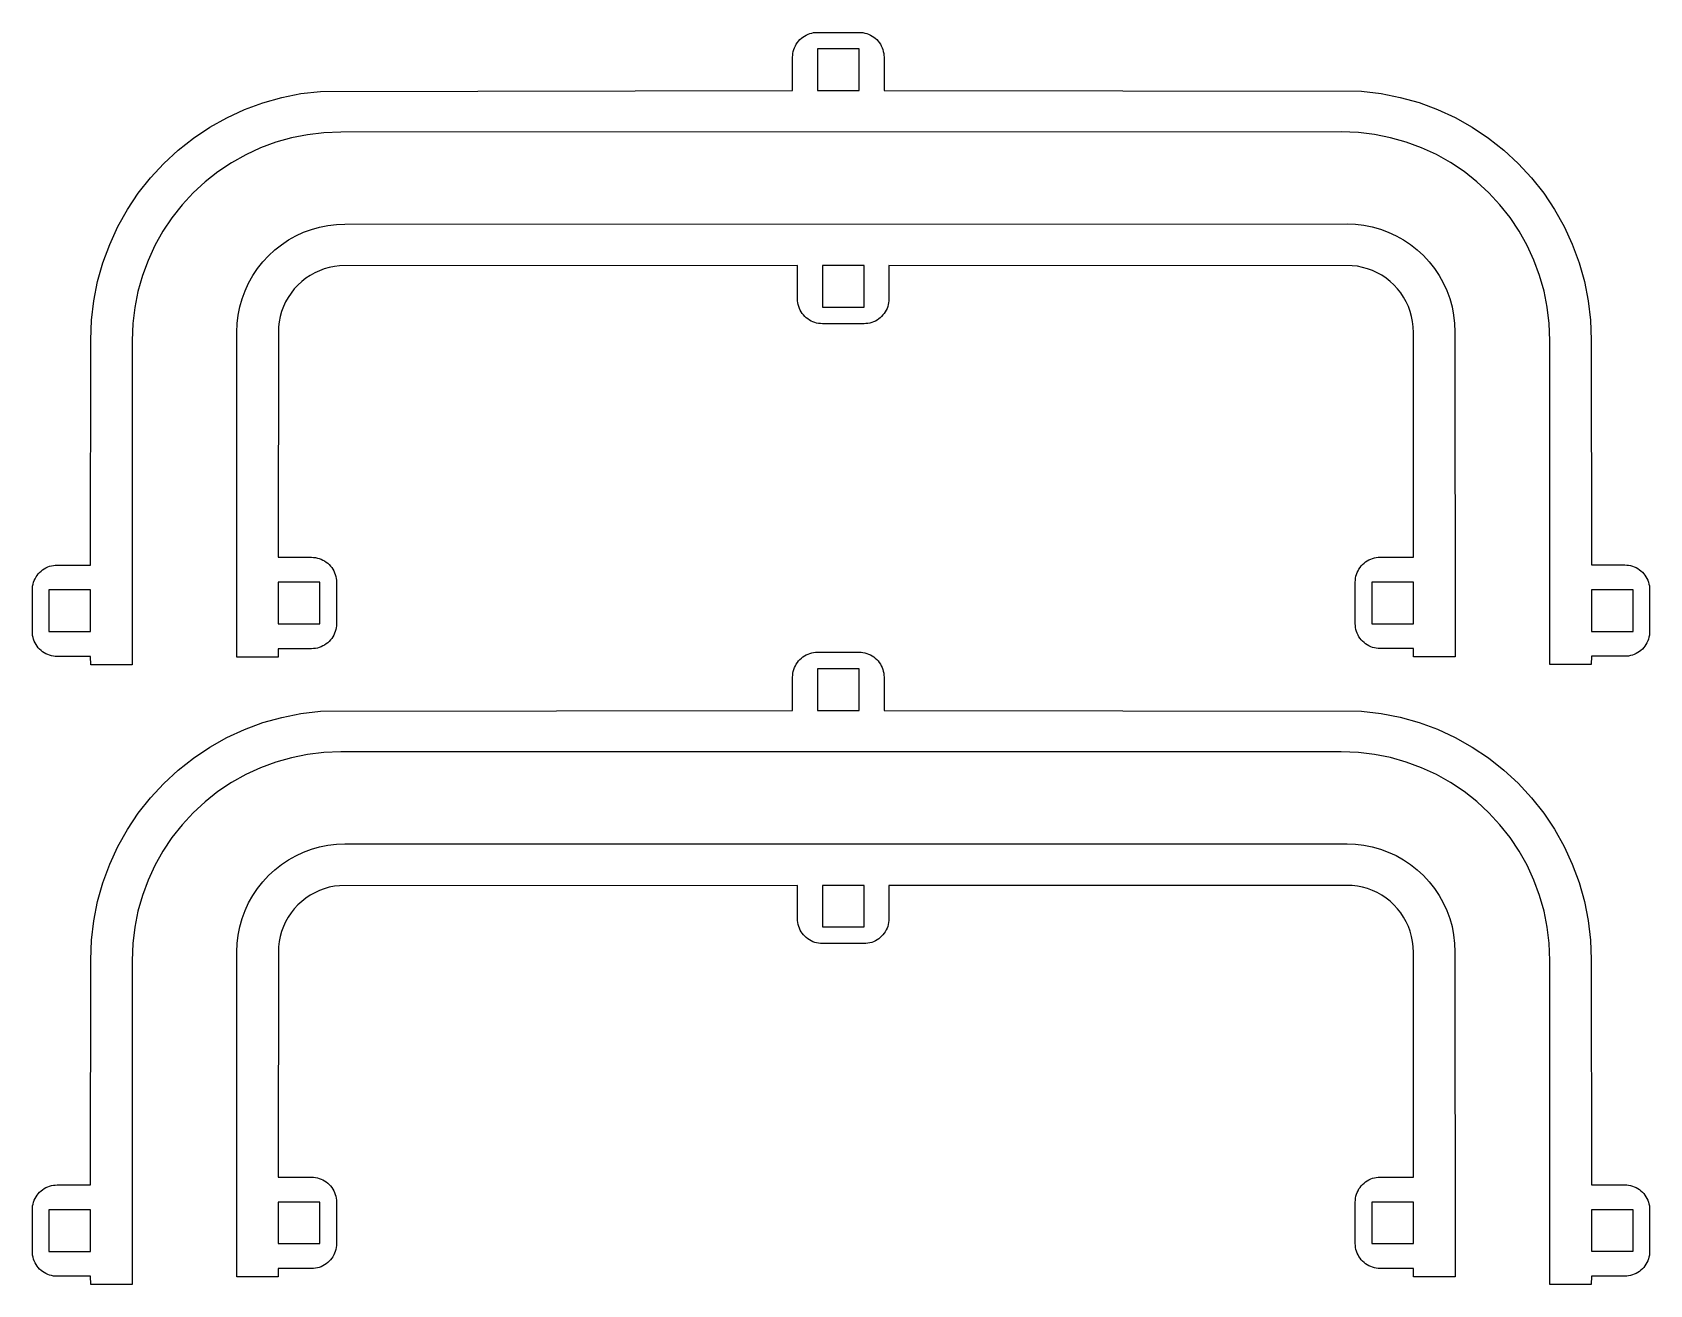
# Model space of a CAD drawing. Header units: millimetres. Extents: x 283 to 494, y -202 to 99.
# Drawn here: x 397 to 494.4, y -146.7 to -71.3 of the extents above; entities that cross this region are included whole.
import ezdxf

# ---------------------------------------------------------------- set-up
doc = ezdxf.new("R2010")
doc.units = ezdxf.units.MM
doc.header["$MEASUREMENT"] = 0
doc.layers.add('Layer 1', color=7, linetype='CONTINUOUS')

msp = doc.modelspace()

# ---------------------------------------------------------------- linework, layer by layer
at = {"layer": 'Layer 1', "color": 1}
for p, q in [((442.94, -72.121), (442.998, -72.018)), ((442.998, -72.018), (443.063, -71.92)), ((443.063, -71.92), (443.136, -71.828)), ((443.136, -71.828), (443.216, -71.741)), ((443.216, -71.741), (443.303, -71.661)), ((443.303, -71.661), (443.395, -71.588)), ((443.395, -71.588), (443.493, -71.523)), ((443.493, -71.523), (443.596, -71.465)), ((443.596, -71.465), (443.703, -71.416)), ((443.703, -71.416), (443.813, -71.375)), ((443.813, -71.375), (443.927, -71.343)), ((443.927, -71.343), (444.042, -71.32)), ((444.042, -71.32), (444.159, -71.306)), ((444.159, -71.306), (444.277, -71.302)), ((444.277, -71.302), (446.777, -71.301)), ((446.777, -71.301), (446.894, -71.306)), ((446.894, -71.306), (447.011, -71.32)), ((447.011, -71.32), (447.127, -71.343)), ((447.127, -71.343), (447.24, -71.375)), ((447.24, -71.375), (447.351, -71.415)), ((447.351, -71.415), (447.458, -71.465)), ((447.458, -71.465), (447.56, -71.522)), ((447.56, -71.522), (447.658, -71.588)), ((447.658, -71.588), (447.751, -71.66)), ((447.751, -71.66), (447.837, -71.74)), ((447.837, -71.74), (447.917, -71.827)), ((447.917, -71.827), (447.99, -71.919)), ((447.99, -71.919), (448.056, -72.017)), ((448.056, -72.017), (448.113, -72.12)), ((442.777, -72.802), (442.782, -72.684)), ((442.777, -74.802), (442.777, -72.802)), ((442.782, -72.684), (442.795, -72.567)), ((442.795, -72.567), (442.818, -72.452)), ((442.818, -72.452), (442.85, -72.338)), ((442.85, -72.338), (442.891, -72.228)), ((442.891, -72.228), (442.94, -72.121)), ((446.777, -72.301), (444.277, -72.302)), ((444.277, -72.302), (444.277, -74.802)), ((446.777, -74.801), (446.777, -72.301)), ((448.113, -72.12), (448.163, -72.227)), ((448.163, -72.227), (448.204, -72.338)), ((448.204, -72.338), (448.235, -72.451)), ((448.235, -72.451), (448.258, -72.566)), ((448.258, -72.566), (448.272, -72.683)), ((448.272, -72.683), (448.277, -72.801)), ((448.277, -72.801), (448.277, -74.801)), ((413.188, -74.99), (414.358, -74.852)), ((414.358, -74.852), (442.777, -74.802)), ((444.277, -74.802), (446.777, -74.801)), ((448.277, -74.801), (477.018, -74.843)), ((477.018, -74.843), (478.188, -74.982)), ((409.794, -75.947), (410.9, -75.539)), ((410.9, -75.539), (412.033, -75.22)), ((412.033, -75.22), (413.188, -74.99)), ((478.188, -74.982), (479.343, -75.212)), ((479.343, -75.212), (480.477, -75.531)), ((480.477, -75.531), (481.582, -75.939)), ((407.697, -77.015), (408.725, -76.44)), ((408.725, -76.44), (409.794, -75.947)), ((481.582, -75.939), (482.652, -76.432)), ((482.652, -76.432), (483.679, -77.007)), ((405.793, -78.399), (406.718, -77.669)), ((406.718, -77.669), (407.697, -77.015)), ((412.616, -77.651), (411.672, -77.917)), ((413.579, -77.459), (412.616, -77.651)), ((414.554, -77.344), (413.579, -77.459)), ((415.58, -77.305), (414.554, -77.344)), ((475.796, -77.297), (415.58, -77.305)), ((476.822, -77.336), (475.796, -77.297)), ((477.797, -77.451), (476.822, -77.336)), ((478.76, -77.643), (477.797, -77.451)), ((479.704, -77.909), (478.76, -77.643)), ((483.679, -77.007), (484.659, -77.661)), ((484.659, -77.661), (485.584, -78.391)), ((404.928, -79.198), (405.793, -78.399)), ((409.86, -78.667), (409.003, -79.147)), ((410.751, -78.257), (409.86, -78.667)), ((411.672, -77.917), (410.751, -78.257)), ((480.625, -78.249), (479.704, -77.909)), ((481.517, -78.659), (480.625, -78.249)), ((482.373, -79.139), (481.517, -78.659)), ((485.584, -78.391), (486.449, -79.19)), ((404.128, -80.063), (404.928, -79.198)), ((408.187, -79.692), (407.416, -80.3)), ((409.003, -79.147), (408.187, -79.692)), ((483.189, -79.684), (482.373, -79.139)), ((483.96, -80.292), (483.189, -79.684)), ((486.449, -79.19), (487.248, -80.055)), ((403.399, -80.988), (404.128, -80.063)), ((407.416, -80.3), (406.695, -80.966)), ((484.681, -80.958), (483.96, -80.292)), ((487.248, -80.055), (487.977, -80.98)), ((402.744, -81.967), (403.399, -80.988)), ((406.029, -81.687), (405.421, -82.457)), ((406.695, -80.966), (406.029, -81.687)), ((485.347, -81.679), (484.681, -80.958)), ((485.955, -82.449), (485.347, -81.679)), ((487.977, -80.98), (488.632, -81.959)), ((402.169, -82.994), (402.744, -81.967)), ((405.421, -82.457), (404.876, -83.273)), ((486.5, -83.265), (485.955, -82.449)), ((488.632, -81.959), (489.207, -82.987)), ((401.676, -84.064), (402.169, -82.994)), ((404.876, -83.273), (404.396, -84.13)), ((412.432, -83.795), (412.877, -83.546)), ((412.877, -83.546), (413.341, -83.332)), ((413.341, -83.332), (413.82, -83.155)), ((413.82, -83.155), (414.311, -83.017)), ((414.311, -83.017), (414.811, -82.918)), ((414.811, -82.918), (415.318, -82.858)), ((415.318, -82.858), (415.827, -82.838)), ((415.827, -82.838), (476.141, -82.832)), ((476.141, -82.832), (476.649, -82.852)), ((476.649, -82.852), (477.156, -82.912)), ((477.156, -82.912), (477.656, -83.011)), ((477.656, -83.011), (478.148, -83.15)), ((478.148, -83.15), (478.626, -83.327)), ((478.626, -83.327), (479.09, -83.54)), ((479.09, -83.54), (479.535, -83.79)), ((486.98, -84.122), (486.5, -83.265)), ((489.207, -82.987), (489.7, -84.056)), ((401.268, -85.169), (401.676, -84.064)), ((404.396, -84.13), (403.985, -85.021)), ((411.232, -84.741), (411.607, -84.394)), ((411.607, -84.394), (412.007, -84.078)), ((412.007, -84.078), (412.432, -83.795)), ((479.535, -83.79), (479.96, -84.073)), ((479.96, -84.073), (480.36, -84.389)), ((480.36, -84.389), (480.735, -84.735)), ((487.391, -85.013), (486.98, -84.122)), ((489.7, -84.056), (490.108, -85.161)), ((400.948, -86.302), (401.268, -85.169)), ((403.985, -85.021), (403.645, -85.942)), ((410.286, -85.94), (410.569, -85.516)), ((410.569, -85.516), (410.885, -85.115)), ((410.885, -85.115), (411.232, -84.741)), ((414.297, -85.642), (414.012, -85.773)), ((414.592, -85.533), (414.297, -85.642)), ((414.894, -85.448), (414.592, -85.533)), ((415.202, -85.387), (414.894, -85.448)), ((415.514, -85.35), (415.202, -85.387)), ((443.073, -85.335), (415.514, -85.35)), ((443.073, -87.335), (443.073, -85.335)), ((447.073, -85.335), (444.573, -85.335)), ((444.573, -85.335), (444.573, -87.835)), ((447.073, -87.835), (447.073, -85.335)), ((476.453, -85.344), (448.573, -85.335)), ((448.573, -85.335), (448.573, -87.335)), ((476.765, -85.381), (476.453, -85.344)), ((477.073, -85.442), (476.765, -85.381)), ((477.375, -85.528), (477.073, -85.442)), ((477.67, -85.636), (477.375, -85.528)), ((477.955, -85.768), (477.67, -85.636)), ((480.735, -84.735), (481.082, -85.11)), ((481.082, -85.11), (481.398, -85.511)), ((481.398, -85.511), (481.681, -85.935)), ((487.731, -85.934), (487.391, -85.013)), ((490.108, -85.161), (490.428, -86.295)), ((400.718, -87.458), (400.948, -86.302)), ((403.645, -85.942), (403.379, -86.886)), ((409.822, -86.849), (410.036, -86.386)), ((410.036, -86.386), (410.286, -85.94)), ((412.999, -86.509), (412.786, -86.739)), ((413.23, -86.296), (412.999, -86.509)), ((413.477, -86.101), (413.23, -86.296)), ((413.738, -85.927), (413.477, -86.101)), ((414.012, -85.773), (413.738, -85.927)), ((478.229, -85.921), (477.955, -85.768)), ((478.49, -86.096), (478.229, -85.921)), ((478.737, -86.29), (478.49, -86.096)), ((478.968, -86.503), (478.737, -86.29)), ((479.181, -86.734), (478.968, -86.503)), ((481.681, -85.935), (481.931, -86.381)), ((481.931, -86.381), (482.144, -86.844)), ((487.997, -86.879), (487.731, -85.934)), ((490.428, -86.295), (490.658, -87.45)), ((400.58, -88.627), (400.718, -87.458)), ((403.379, -86.886), (403.187, -87.849)), ((409.507, -87.819), (409.646, -87.328)), ((409.646, -87.328), (409.822, -86.849)), ((412.264, -87.521), (412.132, -87.806)), ((412.417, -87.247), (412.264, -87.521)), ((412.592, -86.986), (412.417, -87.247)), ((412.786, -86.739), (412.592, -86.986)), ((443.078, -87.453), (443.073, -87.335)), ((443.092, -87.57), (443.078, -87.453)), ((443.115, -87.685), (443.092, -87.57)), ((448.555, -87.569), (448.532, -87.685)), ((448.568, -87.452), (448.555, -87.569)), ((448.573, -87.335), (448.568, -87.452)), ((479.375, -86.981), (479.181, -86.734)), ((479.55, -87.242), (479.375, -86.981)), ((479.703, -87.516), (479.55, -87.242)), ((479.835, -87.801), (479.703, -87.516)), ((482.144, -86.844), (482.321, -87.323)), ((482.321, -87.323), (482.46, -87.814)), ((488.189, -87.841), (487.997, -86.879)), ((490.658, -87.45), (490.796, -88.62)), ((403.187, -87.849), (403.072, -88.824)), ((409.347, -88.827), (409.407, -88.32)), ((409.407, -88.32), (409.507, -87.819)), ((411.938, -88.403), (411.877, -88.711)), ((412.023, -88.101), (411.938, -88.403)), ((412.132, -87.806), (412.023, -88.101)), ((443.147, -87.799), (443.115, -87.685)), ((443.187, -87.909), (443.147, -87.799)), ((443.237, -88.016), (443.187, -87.909)), ((443.294, -88.119), (443.237, -88.016)), ((443.36, -88.217), (443.294, -88.119)), ((443.433, -88.309), (443.36, -88.217)), ((443.513, -88.396), (443.433, -88.309)), ((443.599, -88.476), (443.513, -88.396)), ((443.691, -88.549), (443.599, -88.476)), ((443.789, -88.614), (443.691, -88.549)), ((444.573, -87.835), (447.073, -87.835)), ((447.955, -88.548), (447.857, -88.614)), ((448.047, -88.475), (447.955, -88.548)), ((448.134, -88.395), (448.047, -88.475)), ((448.214, -88.309), (448.134, -88.395)), ((448.287, -88.216), (448.214, -88.309)), ((448.352, -88.119), (448.287, -88.216)), ((448.41, -88.016), (448.352, -88.119)), ((448.459, -87.909), (448.41, -88.016)), ((448.5, -87.798), (448.459, -87.909)), ((448.532, -87.685), (448.5, -87.798)), ((479.943, -88.096), (479.835, -87.801)), ((480.029, -88.398), (479.943, -88.096)), ((480.09, -88.706), (480.029, -88.398)), ((482.46, -87.814), (482.559, -88.315)), ((482.559, -88.315), (482.619, -88.822)), ((488.304, -88.816), (488.189, -87.841)), ((400.533, -89.804), (400.58, -88.627)), ((403.072, -88.824), (403.033, -89.853)), ((409.324, -108.89), (409.327, -89.337)), ((409.327, -89.337), (409.347, -88.827)), ((411.827, -89.386), (411.825, -102.89)), ((411.84, -89.023), (411.827, -89.386)), ((411.877, -88.711), (411.84, -89.023)), ((443.892, -88.672), (443.789, -88.614)), ((443.999, -88.721), (443.892, -88.672)), ((444.11, -88.762), (443.999, -88.721)), ((444.223, -88.794), (444.11, -88.762)), ((444.339, -88.817), (444.223, -88.794)), ((444.455, -88.831), (444.339, -88.817)), ((444.573, -88.835), (444.455, -88.831)), ((447.073, -88.835), (444.573, -88.835)), ((447.191, -88.83), (447.073, -88.835)), ((447.308, -88.816), (447.191, -88.83)), ((447.423, -88.793), (447.308, -88.816)), ((447.537, -88.761), (447.423, -88.793)), ((447.647, -88.721), (447.537, -88.761)), ((447.754, -88.671), (447.647, -88.721)), ((447.857, -88.614), (447.754, -88.671)), ((480.127, -89.018), (480.09, -88.706)), ((480.14, -89.381), (480.127, -89.018)), ((480.14, -102.885), (480.14, -89.381)), ((482.619, -88.822), (482.639, -89.332)), ((482.639, -89.332), (482.64, -108.885)), ((488.343, -89.846), (488.304, -88.816)), ((490.796, -88.62), (490.843, -89.796)), ((400.521, -103.357), (400.533, -89.804)), ((403.033, -89.853), (403.031, -109.357)), ((488.344, -109.35), (488.343, -89.846)), ((490.843, -89.796), (490.854, -103.349)), ((411.825, -102.89), (413.825, -102.89)), ((413.825, -102.89), (413.943, -102.895)), ((413.943, -102.895), (414.06, -102.909)), ((414.06, -102.909), (414.175, -102.932)), ((414.175, -102.932), (414.288, -102.964)), ((414.288, -102.964), (414.399, -103.005)), ((414.399, -103.005), (414.506, -103.054)), ((414.506, -103.054), (414.609, -103.112)), ((414.609, -103.112), (414.707, -103.177)), ((477.166, -103.244), (477.258, -103.171)), ((477.258, -103.171), (477.356, -103.106)), ((477.356, -103.106), (477.459, -103.048)), ((477.459, -103.048), (477.566, -102.999)), ((477.566, -102.999), (477.676, -102.958)), ((477.676, -102.958), (477.79, -102.926)), ((477.79, -102.926), (477.905, -102.903)), ((477.905, -102.903), (478.022, -102.889)), ((478.022, -102.889), (478.14, -102.885)), ((478.14, -102.885), (480.14, -102.885)), ((397.185, -104.176), (397.242, -104.073)), ((397.242, -104.073), (397.308, -103.975)), ((397.308, -103.975), (397.381, -103.883)), ((397.381, -103.883), (397.461, -103.796)), ((397.461, -103.796), (397.547, -103.716)), ((397.547, -103.716), (397.64, -103.643)), ((397.64, -103.643), (397.738, -103.578)), ((397.738, -103.578), (397.84, -103.52)), ((397.84, -103.52), (397.947, -103.471)), ((397.947, -103.471), (398.058, -103.43)), ((398.058, -103.43), (398.171, -103.398)), ((398.171, -103.398), (398.287, -103.375)), ((398.287, -103.375), (398.404, -103.361)), ((398.404, -103.361), (398.521, -103.357)), ((398.521, -103.357), (400.521, -103.357)), ((414.707, -103.177), (414.799, -103.25)), ((414.799, -103.25), (414.886, -103.33)), ((414.886, -103.33), (414.965, -103.416)), ((414.965, -103.416), (415.038, -103.509)), ((415.038, -103.509), (415.104, -103.607)), ((415.104, -103.607), (415.161, -103.71)), ((415.161, -103.71), (415.211, -103.817)), ((415.211, -103.817), (415.251, -103.927)), ((415.251, -103.927), (415.283, -104.041)), ((415.283, -104.041), (415.306, -104.156)), ((476.658, -104.15), (476.681, -104.035)), ((476.681, -104.035), (476.713, -103.921)), ((476.713, -103.921), (476.754, -103.811)), ((476.754, -103.811), (476.803, -103.704)), ((476.803, -103.704), (476.861, -103.601)), ((476.861, -103.601), (476.926, -103.503)), ((476.926, -103.503), (476.999, -103.411)), ((476.999, -103.411), (477.079, -103.324)), ((477.079, -103.324), (477.166, -103.244)), ((490.854, -103.349), (492.854, -103.349)), ((492.854, -103.349), (492.972, -103.354)), ((492.972, -103.354), (493.089, -103.368)), ((493.089, -103.368), (493.204, -103.391)), ((493.204, -103.391), (493.318, -103.423)), ((493.318, -103.423), (493.428, -103.463)), ((493.428, -103.463), (493.535, -103.513)), ((493.535, -103.513), (493.638, -103.57)), ((493.638, -103.57), (493.736, -103.636)), ((493.736, -103.636), (493.828, -103.709)), ((493.828, -103.709), (493.915, -103.788)), ((493.915, -103.788), (493.995, -103.875)), ((493.995, -103.875), (494.068, -103.967)), ((494.068, -103.967), (494.133, -104.065)), ((494.133, -104.065), (494.191, -104.168)), ((397.021, -104.857), (397.026, -104.739)), ((397.021, -107.357), (397.021, -104.857)), ((397.026, -104.739), (397.04, -104.622)), ((397.04, -104.622), (397.063, -104.507)), ((397.063, -104.507), (397.095, -104.393)), ((397.095, -104.393), (397.135, -104.283)), ((397.135, -104.283), (397.185, -104.176)), ((400.521, -104.857), (398.021, -104.857)), ((398.021, -104.857), (398.021, -107.357)), ((400.521, -107.357), (400.521, -104.857)), ((411.825, -104.39), (411.824, -106.89)), ((414.325, -104.39), (411.825, -104.39)), ((414.324, -106.89), (414.325, -104.39)), ((415.306, -104.156), (415.32, -104.273)), ((415.32, -104.273), (415.325, -104.391)), ((415.325, -104.391), (415.324, -106.891)), ((476.64, -104.385), (476.644, -104.267)), ((476.64, -106.885), (476.64, -104.385)), ((476.644, -104.267), (476.658, -104.15)), ((480.14, -104.385), (477.64, -104.385)), ((477.64, -104.385), (477.64, -106.885)), ((480.14, -106.884), (480.14, -104.385)), ((493.354, -104.849), (490.854, -104.849)), ((490.854, -104.849), (490.854, -107.349)), ((493.354, -107.349), (493.354, -104.849)), ((494.191, -104.168), (494.24, -104.275)), ((494.24, -104.275), (494.281, -104.386)), ((494.281, -104.386), (494.313, -104.499)), ((494.313, -104.499), (494.336, -104.614)), ((494.336, -104.614), (494.349, -104.731)), ((494.349, -104.731), (494.354, -104.849)), ((494.354, -104.849), (494.354, -107.349)), ((411.824, -106.89), (414.324, -106.89)), ((415.32, -107.008), (415.306, -107.125)), ((415.324, -106.891), (415.32, -107.008)), ((476.645, -107.002), (476.64, -106.885)), ((476.658, -107.119), (476.645, -107.002)), ((477.64, -106.885), (480.14, -106.884)), ((397.026, -107.474), (397.021, -107.357)), ((397.039, -107.591), (397.026, -107.474)), ((397.062, -107.707), (397.039, -107.591)), ((397.094, -107.82), (397.062, -107.707)), ((397.135, -107.931), (397.094, -107.82)), ((397.184, -108.038), (397.135, -107.931)), ((397.242, -108.14), (397.184, -108.038)), ((398.021, -107.357), (400.521, -107.357)), ((414.798, -108.031), (414.706, -108.104)), ((414.885, -107.951), (414.798, -108.031)), ((414.965, -107.865), (414.885, -107.951)), ((415.038, -107.772), (414.965, -107.865)), ((415.103, -107.674), (415.038, -107.772)), ((415.161, -107.572), (415.103, -107.674)), ((415.21, -107.465), (415.161, -107.572)), ((415.251, -107.354), (415.21, -107.465)), ((415.283, -107.241), (415.251, -107.354)), ((415.306, -107.125), (415.283, -107.241)), ((476.681, -107.235), (476.658, -107.119)), ((476.713, -107.348), (476.681, -107.235)), ((476.754, -107.459), (476.713, -107.348)), ((476.803, -107.566), (476.754, -107.459)), ((476.861, -107.668), (476.803, -107.566)), ((476.926, -107.766), (476.861, -107.668)), ((476.999, -107.859), (476.926, -107.766)), ((477.079, -107.945), (476.999, -107.859)), ((477.166, -108.025), (477.079, -107.945)), ((477.258, -108.098), (477.166, -108.025)), ((490.854, -107.349), (493.354, -107.349)), ((494.191, -108.03), (494.133, -108.133)), ((494.24, -107.923), (494.191, -108.03)), ((494.281, -107.813), (494.24, -107.923)), ((494.313, -107.699), (494.281, -107.813)), ((494.336, -107.584), (494.313, -107.699)), ((494.35, -107.467), (494.336, -107.584)), ((494.354, -107.349), (494.35, -107.467)), ((397.307, -108.238), (397.242, -108.14)), ((397.38, -108.331), (397.307, -108.238)), ((397.46, -108.417), (397.38, -108.331)), ((397.547, -108.497), (397.46, -108.417)), ((397.639, -108.57), (397.547, -108.497)), ((397.737, -108.636), (397.639, -108.57)), ((397.84, -108.693), (397.737, -108.636)), ((397.947, -108.743), (397.84, -108.693)), ((398.057, -108.783), (397.947, -108.743)), ((398.171, -108.815), (398.057, -108.783)), ((398.286, -108.838), (398.171, -108.815)), ((398.403, -108.852), (398.286, -108.838)), ((398.521, -108.857), (398.403, -108.852)), ((400.521, -108.857), (398.521, -108.857)), ((400.531, -109.357), (400.521, -108.857)), ((411.824, -108.89), (409.324, -108.89)), ((413.824, -108.39), (411.824, -108.39)), ((411.824, -108.39), (411.824, -108.89)), ((413.942, -108.386), (413.824, -108.39)), ((414.059, -108.372), (413.942, -108.386)), ((414.174, -108.349), (414.059, -108.372)), ((414.288, -108.317), (414.174, -108.349)), ((414.398, -108.276), (414.288, -108.317)), ((414.505, -108.227), (414.398, -108.276)), ((414.608, -108.17), (414.505, -108.227)), ((414.706, -108.104), (414.608, -108.17)), ((443.216, -109.041), (443.303, -108.961)), ((443.303, -108.961), (443.395, -108.888)), ((443.395, -108.888), (443.493, -108.823)), ((443.493, -108.823), (443.596, -108.765)), ((443.596, -108.765), (443.703, -108.716)), ((443.703, -108.716), (443.813, -108.675)), ((443.813, -108.675), (443.927, -108.643)), ((443.927, -108.643), (444.042, -108.62)), ((444.042, -108.62), (444.159, -108.606)), ((444.159, -108.606), (444.277, -108.602)), ((444.277, -108.602), (446.777, -108.602)), ((446.777, -108.602), (446.894, -108.606)), ((446.894, -108.606), (447.011, -108.62)), ((447.011, -108.62), (447.127, -108.643)), ((447.127, -108.643), (447.24, -108.675)), ((447.24, -108.675), (447.351, -108.716)), ((447.351, -108.716), (447.458, -108.765)), ((447.458, -108.765), (447.56, -108.822)), ((447.56, -108.822), (447.658, -108.888)), ((447.658, -108.888), (447.751, -108.961)), ((447.751, -108.961), (447.837, -109.041)), ((477.356, -108.164), (477.258, -108.098)), ((477.459, -108.221), (477.356, -108.164)), ((477.566, -108.27), (477.459, -108.221)), ((477.676, -108.311), (477.566, -108.27)), ((477.79, -108.343), (477.676, -108.311)), ((477.905, -108.366), (477.79, -108.343)), ((478.022, -108.38), (477.905, -108.366)), ((478.14, -108.385), (478.022, -108.38)), ((480.14, -108.385), (478.14, -108.385)), ((480.14, -108.885), (480.14, -108.385)), ((482.64, -108.885), (480.14, -108.885)), ((490.854, -108.849), (490.844, -109.349)), ((492.854, -108.849), (490.854, -108.849)), ((492.972, -108.844), (492.854, -108.849)), ((493.089, -108.831), (492.972, -108.844)), ((493.205, -108.808), (493.089, -108.831)), ((493.318, -108.776), (493.205, -108.808)), ((493.428, -108.735), (493.318, -108.776)), ((493.535, -108.686), (493.428, -108.735)), ((493.638, -108.628), (493.535, -108.686)), ((493.736, -108.563), (493.638, -108.628)), ((493.828, -108.49), (493.736, -108.563)), ((493.915, -108.41), (493.828, -108.49)), ((493.995, -108.323), (493.915, -108.41)), ((494.068, -108.231), (493.995, -108.323)), ((494.133, -108.133), (494.068, -108.231)), ((403.031, -109.357), (400.531, -109.357)), ((442.777, -110.102), (442.782, -109.984)), ((442.782, -109.984), (442.795, -109.867)), ((442.795, -109.867), (442.818, -109.752)), ((442.818, -109.752), (442.85, -109.638)), ((442.85, -109.638), (442.891, -109.528)), ((442.891, -109.528), (442.94, -109.421)), ((442.94, -109.421), (442.998, -109.318)), ((442.998, -109.318), (443.063, -109.22)), ((443.063, -109.22), (443.136, -109.128)), ((443.136, -109.128), (443.216, -109.041)), ((446.777, -109.602), (444.277, -109.602)), ((444.277, -109.602), (444.277, -112.102)), ((446.777, -112.102), (446.777, -109.602)), ((447.837, -109.041), (447.917, -109.127)), ((447.917, -109.127), (447.99, -109.22)), ((447.99, -109.22), (448.056, -109.318)), ((448.056, -109.318), (448.113, -109.42)), ((448.113, -109.42), (448.163, -109.527)), ((448.163, -109.527), (448.204, -109.638)), ((448.204, -109.638), (448.235, -109.751)), ((448.235, -109.751), (448.258, -109.867)), ((448.258, -109.867), (448.272, -109.984)), ((448.272, -109.984), (448.277, -110.101)), ((490.844, -109.349), (488.344, -109.35)), ((442.777, -112.102), (442.777, -110.102)), ((448.277, -110.101), (448.277, -112.101)), ((409.794, -113.247), (410.9, -112.84)), ((410.9, -112.84), (412.033, -112.52)), ((412.033, -112.52), (413.188, -112.29)), ((413.188, -112.29), (414.358, -112.152)), ((414.358, -112.152), (442.777, -112.102)), ((444.277, -112.102), (446.777, -112.102)), ((448.277, -112.101), (477.018, -112.144)), ((477.018, -112.144), (478.188, -112.282)), ((478.188, -112.282), (479.343, -112.512)), ((479.343, -112.512), (480.477, -112.831)), ((480.477, -112.831), (481.582, -113.239)), ((407.697, -114.315), (408.725, -113.74)), ((408.725, -113.74), (409.794, -113.247)), ((481.582, -113.239), (482.652, -113.732)), ((482.652, -113.732), (483.679, -114.307)), ((406.718, -114.97), (407.697, -114.315)), ((413.579, -114.76), (412.616, -114.951)), ((414.554, -114.644), (413.579, -114.76)), ((415.58, -114.605), (414.554, -114.644)), ((475.796, -114.597), (415.58, -114.605)), ((476.822, -114.636), (475.796, -114.597)), ((477.797, -114.751), (476.822, -114.636)), ((478.76, -114.943), (477.797, -114.751)), ((483.679, -114.307), (484.659, -114.962)), ((404.928, -116.498), (405.793, -115.699)), ((405.793, -115.699), (406.718, -114.97)), ((410.751, -115.557), (409.86, -115.968)), ((411.672, -115.217), (410.751, -115.557)), ((412.616, -114.951), (411.672, -115.217)), ((479.704, -115.209), (478.76, -114.943)), ((480.625, -115.549), (479.704, -115.209)), ((481.517, -115.96), (480.625, -115.549)), ((484.659, -114.962), (485.584, -115.691)), ((485.584, -115.691), (486.449, -116.49)), ((404.128, -117.363), (404.928, -116.498)), ((409.003, -116.447), (408.187, -116.992)), ((409.86, -115.968), (409.003, -116.447)), ((482.373, -116.439), (481.517, -115.96)), ((483.189, -116.984), (482.373, -116.439)), ((486.449, -116.49), (487.248, -117.355)), ((403.399, -118.288), (404.128, -117.363)), ((407.416, -117.6), (406.695, -118.266)), ((408.187, -116.992), (407.416, -117.6)), ((483.96, -117.592), (483.189, -116.984)), ((484.681, -118.258), (483.96, -117.592)), ((487.248, -117.355), (487.977, -118.28)), ((402.744, -119.267), (403.399, -118.288)), ((406.695, -118.266), (406.029, -118.987)), ((485.347, -118.979), (484.681, -118.258)), ((487.977, -118.28), (488.632, -119.259)), ((402.169, -120.295), (402.744, -119.267)), ((406.029, -118.987), (405.421, -119.758)), ((485.955, -119.75), (485.347, -118.979)), ((488.632, -119.259), (489.207, -120.287)), ((401.676, -121.364), (402.169, -120.295)), ((404.876, -120.574), (404.396, -121.43)), ((405.421, -119.758), (404.876, -120.574)), ((412.877, -120.846), (413.341, -120.632)), ((413.341, -120.632), (413.82, -120.456)), ((413.82, -120.456), (414.311, -120.317)), ((414.311, -120.317), (414.811, -120.218)), ((414.811, -120.218), (415.318, -120.158)), ((415.318, -120.158), (415.827, -120.138)), ((415.827, -120.138), (476.141, -120.132)), ((476.141, -120.132), (476.649, -120.152)), ((476.649, -120.152), (477.156, -120.212)), ((477.156, -120.212), (477.656, -120.312)), ((477.656, -120.312), (478.148, -120.45)), ((478.148, -120.45), (478.626, -120.627)), ((478.626, -120.627), (479.09, -120.841)), ((486.5, -120.566), (485.955, -119.75)), ((486.98, -121.422), (486.5, -120.566)), ((489.207, -120.287), (489.7, -121.356)), ((401.268, -122.469), (401.676, -121.364)), ((404.396, -121.43), (403.985, -122.321)), ((411.607, -121.695), (412.007, -121.379)), ((412.007, -121.379), (412.432, -121.095)), ((412.432, -121.095), (412.877, -120.846)), ((479.09, -120.841), (479.535, -121.09)), ((479.535, -121.09), (479.96, -121.373)), ((479.96, -121.373), (480.36, -121.689)), ((487.391, -122.313), (486.98, -121.422)), ((489.7, -121.356), (490.108, -122.461)), ((400.948, -123.603), (401.268, -122.469)), ((403.985, -122.321), (403.645, -123.242)), ((410.569, -122.816), (410.885, -122.416)), ((410.885, -122.416), (411.232, -122.041)), ((411.232, -122.041), (411.607, -121.695)), ((443.073, -122.636), (415.514, -122.65)), ((443.073, -124.636), (443.073, -122.636)), ((447.073, -122.635), (444.573, -122.635)), ((444.573, -122.635), (444.573, -125.135)), ((447.073, -125.135), (447.073, -122.635)), ((476.453, -122.644), (448.573, -122.635)), ((448.573, -122.635), (448.573, -124.635)), ((480.36, -121.689), (480.735, -122.036)), ((480.735, -122.036), (481.082, -122.411)), ((481.082, -122.411), (481.398, -122.811)), ((487.731, -123.234), (487.391, -122.313)), ((490.108, -122.461), (490.428, -123.595)), ((400.718, -124.758), (400.948, -123.603)), ((403.645, -123.242), (403.379, -124.187)), ((410.036, -123.686), (410.286, -123.241)), ((410.286, -123.241), (410.569, -122.816)), ((413.23, -123.596), (412.999, -123.809)), ((413.477, -123.401), (413.23, -123.596)), ((413.738, -123.227), (413.477, -123.401)), ((414.012, -123.074), (413.738, -123.227)), ((414.297, -122.942), (414.012, -123.074)), ((414.592, -122.834), (414.297, -122.942)), ((414.894, -122.748), (414.592, -122.834)), ((415.202, -122.687), (414.894, -122.748)), ((415.514, -122.65), (415.202, -122.687)), ((476.765, -122.681), (476.453, -122.644)), ((477.073, -122.743), (476.765, -122.681)), ((477.375, -122.828), (477.073, -122.743)), ((477.67, -122.937), (477.375, -122.828)), ((477.955, -123.068), (477.67, -122.937)), ((478.229, -123.222), (477.955, -123.068)), ((478.49, -123.396), (478.229, -123.222)), ((478.737, -123.59), (478.49, -123.396)), ((478.968, -123.804), (478.737, -123.59)), ((481.398, -122.811), (481.681, -123.236)), ((481.681, -123.236), (481.931, -123.681)), ((487.997, -124.179), (487.731, -123.234)), ((490.428, -123.595), (490.658, -124.75)), ((403.379, -124.187), (403.187, -125.149)), ((409.646, -124.628), (409.822, -124.149)), ((409.822, -124.149), (410.036, -123.686)), ((412.417, -124.547), (412.264, -124.821)), ((412.592, -124.286), (412.417, -124.547)), ((412.786, -124.04), (412.592, -124.286)), ((412.999, -123.809), (412.786, -124.04)), ((479.181, -124.034), (478.968, -123.804)), ((479.375, -124.281), (479.181, -124.034)), ((479.55, -124.542), (479.375, -124.281)), ((479.703, -124.816), (479.55, -124.542)), ((481.931, -123.681), (482.144, -124.145)), ((482.144, -124.145), (482.321, -124.623)), ((488.189, -125.141), (487.997, -124.179)), ((400.58, -125.927), (400.718, -124.758)), ((403.187, -125.149), (403.072, -126.124)), ((409.407, -125.62), (409.507, -125.119)), ((409.507, -125.119), (409.646, -124.628)), ((412.023, -125.401), (411.938, -125.703)), ((412.132, -125.107), (412.023, -125.401)), ((412.264, -124.821), (412.132, -125.107)), ((443.078, -124.753), (443.073, -124.636)), ((443.092, -124.87), (443.078, -124.753)), ((443.115, -124.986), (443.092, -124.87)), ((443.147, -125.099), (443.115, -124.986)), ((443.187, -125.21), (443.147, -125.099)), ((443.237, -125.317), (443.187, -125.21)), ((443.294, -125.419), (443.237, -125.317)), ((443.36, -125.517), (443.294, -125.419)), ((443.433, -125.61), (443.36, -125.517)), ((444.573, -125.135), (447.073, -125.135)), ((448.287, -125.517), (448.214, -125.609)), ((448.352, -125.419), (448.287, -125.517)), ((448.41, -125.316), (448.352, -125.419)), ((448.459, -125.209), (448.41, -125.316)), ((448.5, -125.099), (448.459, -125.209)), ((448.532, -124.985), (448.5, -125.099)), ((448.555, -124.87), (448.532, -124.985)), ((448.568, -124.753), (448.555, -124.87)), ((448.573, -124.635), (448.568, -124.753)), ((479.835, -125.101), (479.703, -124.816)), ((479.943, -125.396), (479.835, -125.101)), ((480.029, -125.698), (479.943, -125.396)), ((482.321, -124.623), (482.46, -125.115)), ((482.46, -125.115), (482.559, -125.615)), ((488.304, -126.116), (488.189, -125.141)), ((490.658, -124.75), (490.796, -125.92)), ((400.533, -127.104), (400.58, -125.927)), ((403.072, -126.124), (403.033, -127.154)), ((409.327, -126.637), (409.347, -126.127)), ((409.347, -126.127), (409.407, -125.62)), ((411.84, -126.323), (411.827, -126.686)), ((411.877, -126.012), (411.84, -126.323)), ((411.938, -125.703), (411.877, -126.012)), ((443.513, -125.696), (443.433, -125.61)), ((443.599, -125.776), (443.513, -125.696)), ((443.691, -125.849), (443.599, -125.776)), ((443.789, -125.914), (443.691, -125.849)), ((443.892, -125.972), (443.789, -125.914)), ((443.999, -126.021), (443.892, -125.972)), ((444.11, -126.062), (443.999, -126.021)), ((444.223, -126.094), (444.11, -126.062)), ((444.339, -126.117), (444.223, -126.094)), ((444.455, -126.131), (444.339, -126.117)), ((444.573, -126.135), (444.455, -126.131)), ((447.073, -126.135), (444.573, -126.135)), ((447.191, -126.131), (447.073, -126.135)), ((447.308, -126.117), (447.191, -126.131)), ((447.423, -126.094), (447.308, -126.117)), ((447.537, -126.062), (447.423, -126.094)), ((447.647, -126.021), (447.537, -126.062)), ((447.754, -125.972), (447.647, -126.021)), ((447.857, -125.914), (447.754, -125.972)), ((447.955, -125.849), (447.857, -125.914)), ((448.047, -125.776), (447.955, -125.849)), ((448.134, -125.696), (448.047, -125.776)), ((448.214, -125.609), (448.134, -125.696)), ((480.09, -126.006), (480.029, -125.698)), ((480.127, -126.318), (480.09, -126.006)), ((480.14, -126.681), (480.127, -126.318)), ((482.559, -125.615), (482.619, -126.122)), ((482.619, -126.122), (482.639, -126.632)), ((488.343, -127.146), (488.304, -126.116)), ((490.796, -125.92), (490.843, -127.097)), ((400.521, -140.657), (400.533, -127.104)), ((403.033, -127.154), (403.031, -146.658)), ((409.324, -146.19), (409.327, -126.637)), ((411.827, -126.686), (411.825, -140.19)), ((480.14, -140.185), (480.14, -126.681)), ((482.639, -126.632), (482.64, -146.185)), ((488.344, -146.65), (488.343, -127.146)), ((490.843, -127.097), (490.854, -140.65)), ((397.381, -141.183), (397.461, -141.096)), ((397.461, -141.096), (397.547, -141.016)), ((397.547, -141.016), (397.64, -140.943)), ((397.64, -140.943), (397.738, -140.878)), ((397.738, -140.878), (397.84, -140.821)), ((397.84, -140.821), (397.947, -140.771)), ((397.947, -140.771), (398.058, -140.73)), ((398.058, -140.73), (398.171, -140.698)), ((398.171, -140.698), (398.287, -140.675)), ((398.287, -140.675), (398.404, -140.662)), ((398.404, -140.662), (398.521, -140.657)), ((398.521, -140.657), (400.521, -140.657)), ((411.825, -140.19), (413.825, -140.191)), ((413.825, -140.191), (413.943, -140.195)), ((413.943, -140.195), (414.06, -140.209)), ((414.06, -140.209), (414.175, -140.232)), ((414.175, -140.232), (414.288, -140.264)), ((414.288, -140.264), (414.399, -140.305)), ((414.399, -140.305), (414.506, -140.354)), ((414.506, -140.354), (414.609, -140.412)), ((414.609, -140.412), (414.707, -140.477)), ((414.707, -140.477), (414.799, -140.55)), ((414.799, -140.55), (414.886, -140.63)), ((414.886, -140.63), (414.965, -140.717)), ((414.965, -140.717), (415.038, -140.809)), ((415.038, -140.809), (415.104, -140.907)), ((415.104, -140.907), (415.161, -141.01)), ((415.161, -141.01), (415.211, -141.117)), ((415.211, -141.117), (415.251, -141.227)), ((476.713, -141.221), (476.754, -141.111)), ((476.754, -141.111), (476.803, -141.004)), ((476.803, -141.004), (476.861, -140.901)), ((476.861, -140.901), (476.926, -140.803)), ((476.926, -140.803), (476.999, -140.711)), ((476.999, -140.711), (477.079, -140.624)), ((477.079, -140.624), (477.166, -140.544)), ((477.166, -140.544), (477.258, -140.472)), ((477.258, -140.472), (477.356, -140.406)), ((477.356, -140.406), (477.459, -140.348)), ((477.459, -140.348), (477.566, -140.299)), ((477.566, -140.299), (477.676, -140.258)), ((477.676, -140.258), (477.79, -140.226)), ((477.79, -140.226), (477.905, -140.203)), ((477.905, -140.203), (478.022, -140.19)), ((478.022, -140.19), (478.14, -140.185)), ((478.14, -140.185), (480.14, -140.185)), ((490.854, -140.65), (492.854, -140.649)), ((492.854, -140.649), (492.972, -140.654)), ((492.972, -140.654), (493.089, -140.668)), ((493.089, -140.668), (493.204, -140.691)), ((493.204, -140.691), (493.318, -140.723)), ((493.318, -140.723), (493.428, -140.764)), ((493.428, -140.764), (493.535, -140.813)), ((493.535, -140.813), (493.638, -140.87)), ((493.638, -140.87), (493.736, -140.936)), ((493.736, -140.936), (493.828, -141.009)), ((493.828, -141.009), (493.915, -141.089)), ((493.915, -141.089), (493.995, -141.175)), ((397.021, -142.157), (397.026, -142.039)), ((397.026, -142.039), (397.04, -141.922)), ((397.04, -141.922), (397.063, -141.807)), ((397.063, -141.807), (397.095, -141.693)), ((397.095, -141.693), (397.135, -141.583)), ((397.135, -141.583), (397.185, -141.476)), ((397.185, -141.476), (397.242, -141.373)), ((397.242, -141.373), (397.308, -141.275)), ((397.308, -141.275), (397.381, -141.183)), ((411.825, -141.69), (411.824, -144.19)), ((414.325, -141.691), (411.825, -141.69)), ((414.324, -144.191), (414.325, -141.691)), ((415.251, -141.227), (415.283, -141.341)), ((415.283, -141.341), (415.306, -141.456)), ((415.306, -141.456), (415.32, -141.573)), ((415.32, -141.573), (415.325, -141.691)), ((415.325, -141.691), (415.324, -144.191)), ((476.64, -141.685), (476.644, -141.567)), ((476.64, -144.185), (476.64, -141.685)), ((476.644, -141.567), (476.658, -141.45)), ((476.658, -141.45), (476.681, -141.335)), ((476.681, -141.335), (476.713, -141.221)), ((480.14, -141.685), (477.64, -141.685)), ((477.64, -141.685), (477.64, -144.185)), ((480.14, -144.185), (480.14, -141.685)), ((493.995, -141.175), (494.068, -141.268)), ((494.068, -141.268), (494.133, -141.366)), ((494.133, -141.366), (494.191, -141.468)), ((494.191, -141.468), (494.24, -141.575)), ((494.24, -141.575), (494.281, -141.686)), ((494.281, -141.686), (494.313, -141.799)), ((494.313, -141.799), (494.336, -141.915)), ((494.336, -141.915), (494.349, -142.032)), ((494.349, -142.032), (494.354, -142.149)), ((397.021, -144.657), (397.021, -142.157)), ((400.521, -142.157), (398.021, -142.157)), ((398.021, -142.157), (398.021, -144.657)), ((400.521, -144.657), (400.521, -142.157)), ((493.354, -142.149), (490.854, -142.15)), ((490.854, -142.15), (490.854, -144.649)), ((493.354, -144.649), (493.354, -142.149)), ((494.354, -142.149), (494.354, -144.649)), ((397.026, -144.775), (397.021, -144.657)), ((397.039, -144.891), (397.026, -144.775)), ((397.062, -145.007), (397.039, -144.891)), ((397.094, -145.12), (397.062, -145.007)), ((398.021, -144.657), (400.521, -144.657)), ((411.824, -144.19), (414.324, -144.191)), ((415.103, -144.975), (415.038, -145.073)), ((415.161, -144.872), (415.103, -144.975)), ((415.21, -144.765), (415.161, -144.872)), ((415.251, -144.654), (415.21, -144.765)), ((415.283, -144.541), (415.251, -144.654)), ((415.306, -144.425), (415.283, -144.541)), ((415.32, -144.309), (415.306, -144.425)), ((415.324, -144.191), (415.32, -144.309)), ((476.645, -144.303), (476.64, -144.185)), ((476.658, -144.42), (476.645, -144.303)), ((476.681, -144.535), (476.658, -144.42)), ((476.713, -144.649), (476.681, -144.535)), ((476.754, -144.759), (476.713, -144.649)), ((476.803, -144.866), (476.754, -144.759)), ((476.861, -144.969), (476.803, -144.866)), ((476.926, -145.067), (476.861, -144.969)), ((477.64, -144.185), (480.14, -144.185)), ((490.854, -144.649), (493.354, -144.649)), ((494.313, -144.999), (494.281, -145.113)), ((494.336, -144.884), (494.313, -144.999)), ((494.35, -144.767), (494.336, -144.884)), ((494.354, -144.649), (494.35, -144.767)), ((397.135, -145.231), (397.094, -145.12)), ((397.184, -145.338), (397.135, -145.231)), ((397.242, -145.441), (397.184, -145.338)), ((397.307, -145.539), (397.242, -145.441)), ((397.38, -145.631), (397.307, -145.539)), ((397.46, -145.718), (397.38, -145.631)), ((397.547, -145.797), (397.46, -145.718)), ((397.639, -145.87), (397.547, -145.797)), ((397.737, -145.936), (397.639, -145.87)), ((397.84, -145.993), (397.737, -145.936)), ((397.947, -146.043), (397.84, -145.993)), ((413.824, -145.691), (411.824, -145.69)), ((411.824, -145.69), (411.824, -146.19)), ((413.942, -145.686), (413.824, -145.691)), ((414.059, -145.672), (413.942, -145.686)), ((414.174, -145.649), (414.059, -145.672)), ((414.288, -145.617), (414.174, -145.649)), ((414.398, -145.577), (414.288, -145.617)), ((414.505, -145.527), (414.398, -145.577)), ((414.608, -145.47), (414.505, -145.527)), ((414.706, -145.404), (414.608, -145.47)), ((414.798, -145.331), (414.706, -145.404)), ((414.885, -145.251), (414.798, -145.331)), ((414.965, -145.165), (414.885, -145.251)), ((415.038, -145.073), (414.965, -145.165)), ((476.999, -145.159), (476.926, -145.067)), ((477.079, -145.246), (476.999, -145.159)), ((477.166, -145.326), (477.079, -145.246)), ((477.258, -145.398), (477.166, -145.326)), ((477.356, -145.464), (477.258, -145.398)), ((477.459, -145.521), (477.356, -145.464)), ((477.566, -145.571), (477.459, -145.521)), ((477.676, -145.611), (477.566, -145.571)), ((477.79, -145.643), (477.676, -145.611)), ((477.905, -145.666), (477.79, -145.643)), ((478.022, -145.68), (477.905, -145.666)), ((478.14, -145.685), (478.022, -145.68)), ((480.14, -145.685), (478.14, -145.685)), ((480.14, -146.185), (480.14, -145.685)), ((493.535, -145.986), (493.428, -146.035)), ((493.638, -145.928), (493.535, -145.986)), ((493.736, -145.863), (493.638, -145.928)), ((493.828, -145.79), (493.736, -145.863)), ((493.915, -145.71), (493.828, -145.79)), ((493.995, -145.624), (493.915, -145.71)), ((494.068, -145.531), (493.995, -145.624)), ((494.133, -145.433), (494.068, -145.531)), ((494.191, -145.33), (494.133, -145.433)), ((494.24, -145.223), (494.191, -145.33)), ((494.281, -145.113), (494.24, -145.223)), ((398.057, -146.084), (397.947, -146.043)), ((398.171, -146.116), (398.057, -146.084)), ((398.286, -146.139), (398.171, -146.116)), ((398.403, -146.152), (398.286, -146.139)), ((398.521, -146.157), (398.403, -146.152)), ((400.521, -146.157), (398.521, -146.157)), ((400.531, -146.657), (400.521, -146.157)), ((403.031, -146.658), (400.531, -146.657)), ((411.824, -146.19), (409.324, -146.19)), ((482.64, -146.185), (480.14, -146.185)), ((490.844, -146.65), (488.344, -146.65)), ((490.854, -146.15), (490.844, -146.65)), ((492.854, -146.149), (490.854, -146.15)), ((492.972, -146.145), (492.854, -146.149)), ((493.089, -146.131), (492.972, -146.145)), ((493.205, -146.108), (493.089, -146.131)), ((493.318, -146.076), (493.205, -146.108)), ((493.428, -146.035), (493.318, -146.076))]:
    msp.add_line(p, q, dxfattribs=at)

doc.saveas('drawing.dxf')
